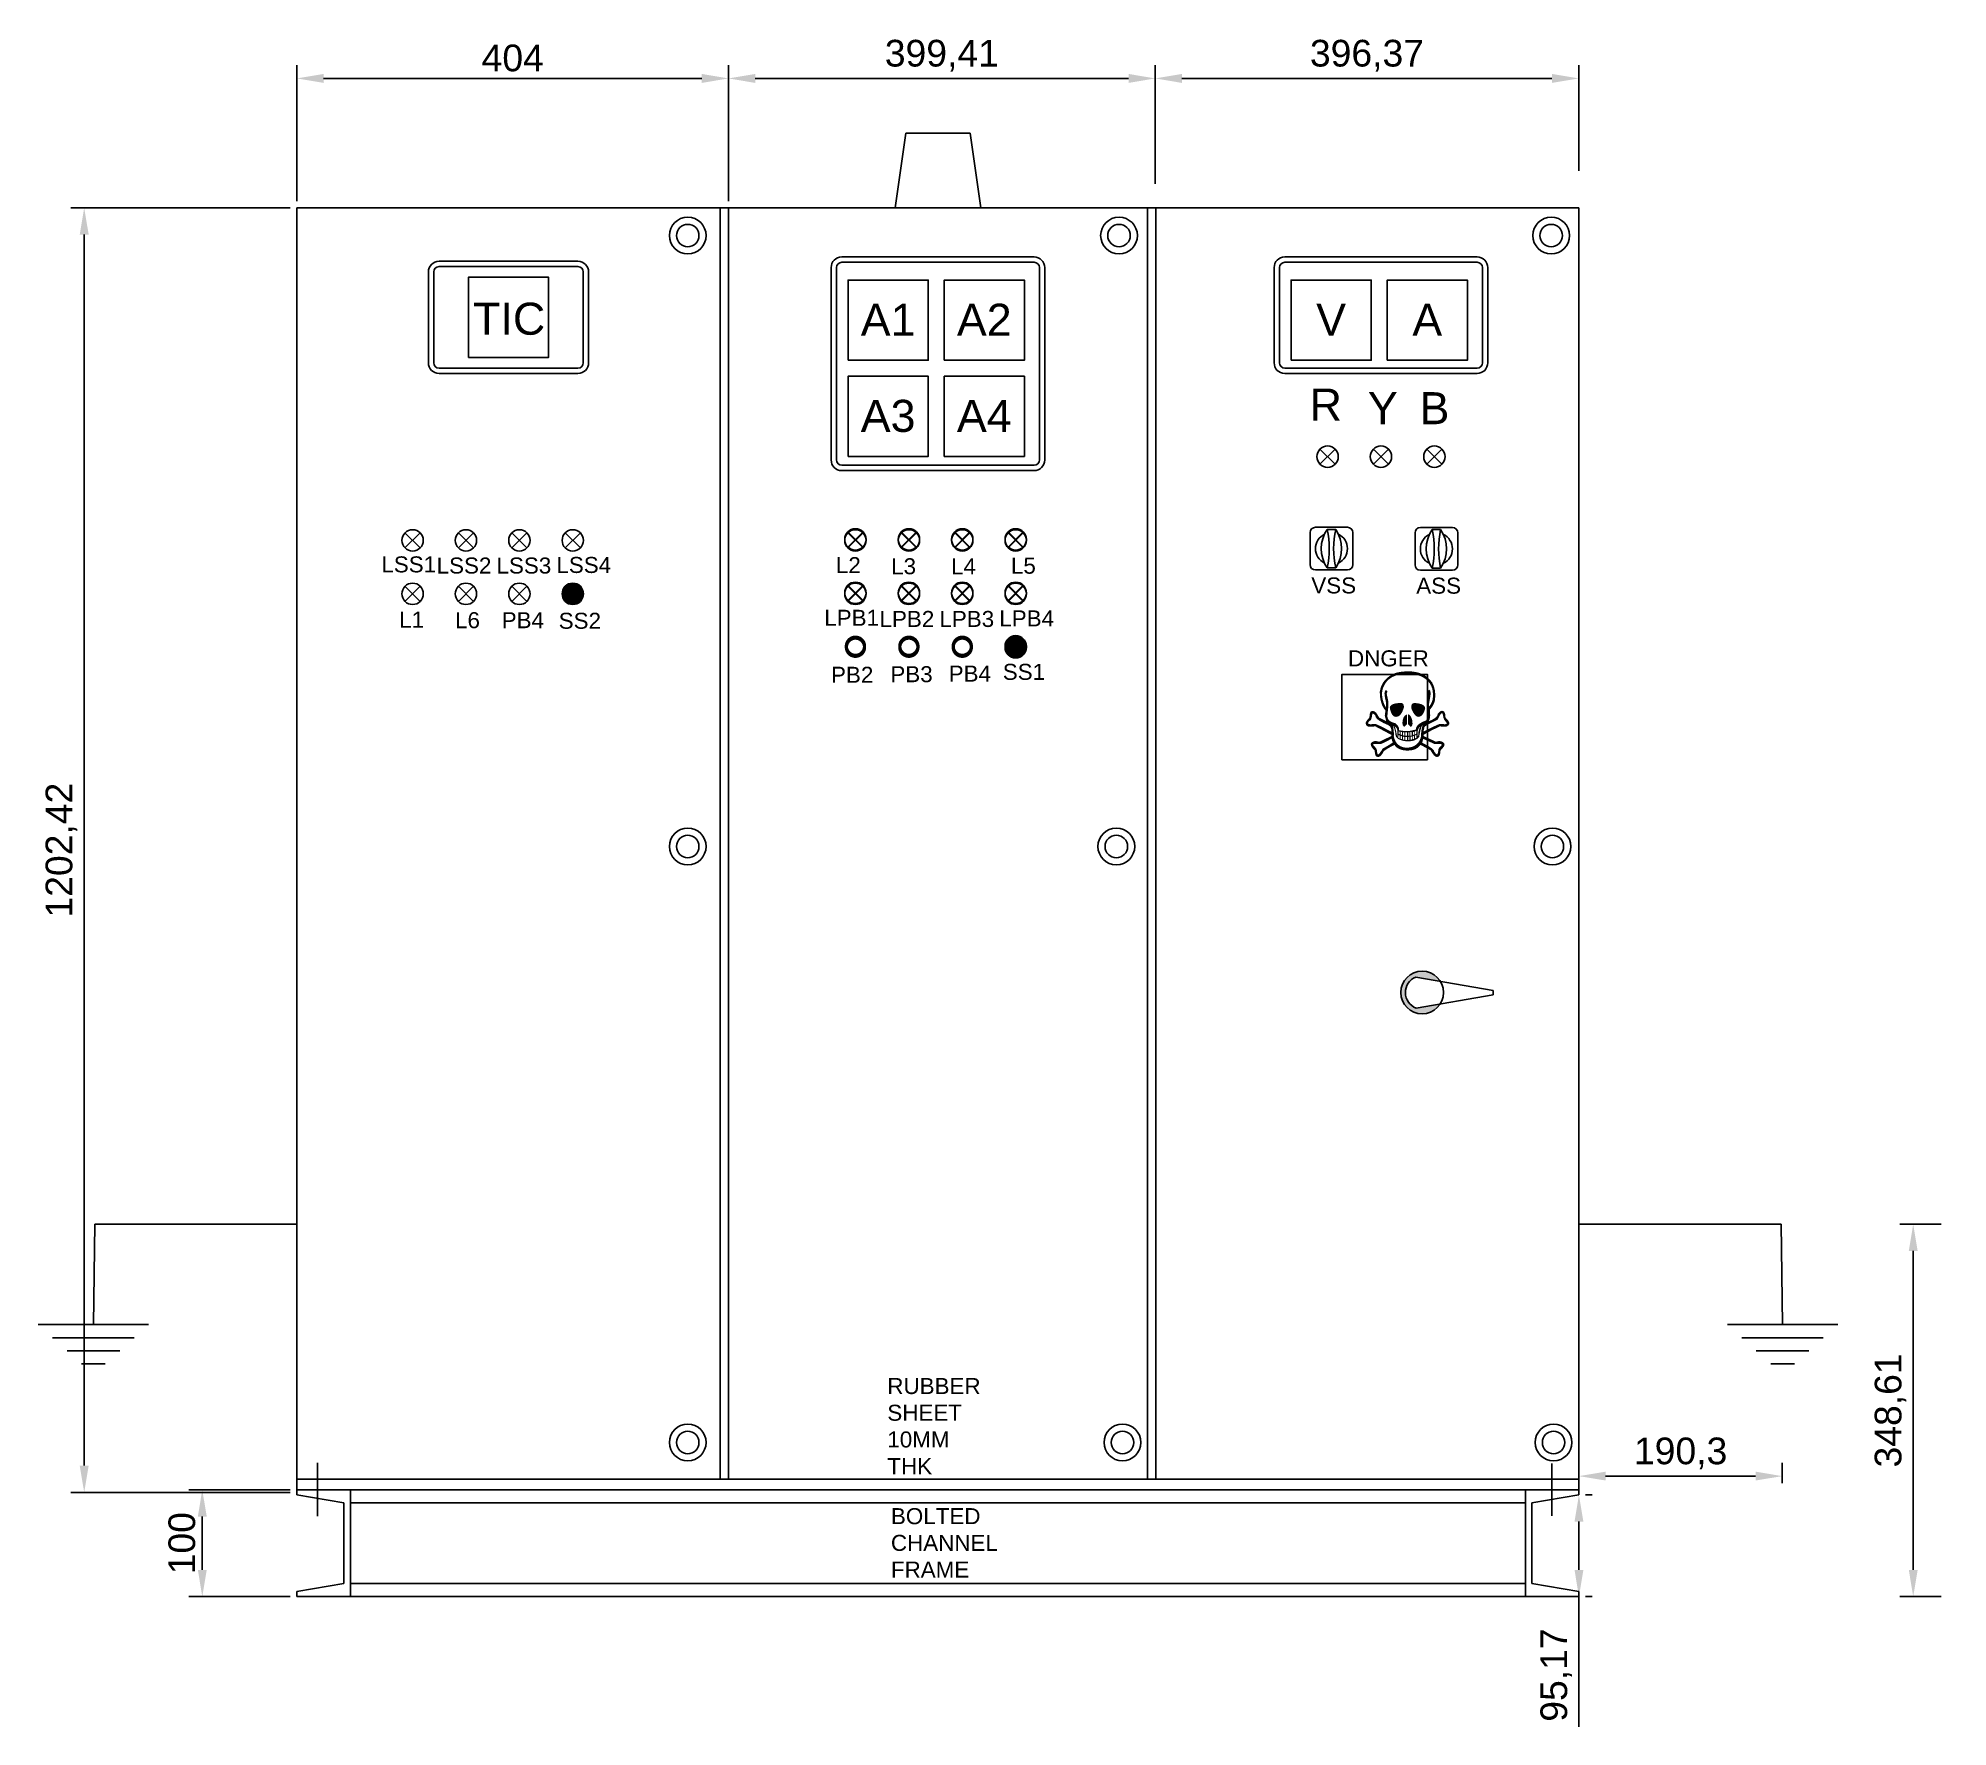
# Model space of a CAD drawing. Header units: millimetres. Extents: x 2519 to 4306, y -76 to 1504.
import ezdxf

# ---------------------------------------------------------------- set-up
doc = ezdxf.new("R2010")
doc.units = ezdxf.units.MM
doc.styles.get("Standard").update_dxf_attribs({"font": 'arial.ttf'})
doc.dimstyles.new('ISO-25', dxfattribs={"dimscale": 10, "dimtxt": 2.5, "dimasz": 2.5, "dimexe": 1.25, "dimexo": 0.625, "dimtad": 1, "dimtxsty": 'Standard', "dimcen": 2.5, "dimadec": 0, "dimazin": 0, "dimtfac": 1, "dimtmove": 0, "dimatfit": 3, "dimfxl": 1, "dimarcsym": 0})

# ---------------------------------------------------------------- blocks, each defined once
blk = doc.blocks.new('*U1')
for p, q in [((-7.1, -7.1), (7.1, 7.1)), ((7.1, -7.1), (-7.1, 7.1))]:
    blk.add_line(p, q)
blk.add_circle((0, 0), 10)
blk = doc.blocks.new('*U2')
at = {"color": 0, "linetype": 'ByBlock', "lineweight": -2, "transparency": 16777216}
for p in [(0, 50), (50, 50), (100, 50), (150, 50), (0, 0), (50, 0), (100, 0), (150, 0)]:
    blk.add_blockref('*U1', p, dxfattribs=at)
blk = doc.blocks.new('*U6')
at = {"const_width": 3}
blk.add_lwpolyline([(-8.5, 0, 1), (8.5, 0, 1)], format="xyb", close=True, dxfattribs=at)
blk = doc.blocks.new('*U4')
for p, q in [((-7.1, -7.1), (7.1, 7.1)), ((7.1, -7.1), (-7.1, 7.1))]:
    blk.add_line(p, q)
blk.add_circle((0, 0), 10)
blk = doc.blocks.new('*U5')
at = {"color": 0, "linetype": 'ByBlock', "lineweight": -2, "transparency": 16777216}
for name, p in [('*U4', (0, 100)), ('*U4', (50, 100)), ('*U4', (100, 100)), ('*U4', (150, 100)), ('*U4', (0, 50)), ('*U4', (50, 50)), ('*U4', (100, 50)), ('*U4', (150, 50)), ('*U6', (0, 0)), ('*U6', (50, 0)), ('*U6', (100, 0)), ('*U4', (150, 0))]:
    blk.add_blockref(name, p, dxfattribs=at)
blk = doc.blocks.new('*U10')
at = {"const_width": 3}
blk.add_lwpolyline([(-8.5, 0, 1), (8.5, 0, 1)], format="xyb", close=True, dxfattribs=at)
blk = doc.blocks.new('*U8')
for p, q in [((-7.1, -7.1), (7.1, 7.1)), ((7.1, -7.1), (-7.1, 7.1))]:
    blk.add_line(p, q)
blk.add_circle((0, 0), 10)
blk = doc.blocks.new('*U9')
at = {"color": 0, "linetype": 'ByBlock', "lineweight": -2, "transparency": 16777216}
for name, p in [('*U8', (0, 100)), ('*U8', (50, 100)), ('*U8', (100, 100)), ('*U8', (150, 100)), ('*U8', (0, 50)), ('*U8', (50, 50)), ('*U8', (100, 50)), ('*U8', (150, 50)), ('*U10', (0, 0)), ('*U10', (50, 0)), ('*U10', (100, 0)), ('*U8', (150, 0))]:
    blk.add_blockref(name, p, dxfattribs=at)
blk = doc.blocks.new('*U11')
for p, q in [((-7.1, -7.1), (7.1, 7.1)), ((7.1, -7.1), (-7.1, 7.1))]:
    blk.add_line(p, q)
blk.add_circle((0, 0), 10)
blk = doc.blocks.new('*U12')
at = {"color": 0, "linetype": 'ByBlock', "lineweight": -2, "transparency": 16777216}
for p in [(0, 0), (50, 0), (100, 0)]:
    blk.add_blockref('*U11', p, dxfattribs=at)
blk = doc.blocks.new('*U14')
for p, q in [((0, 100), (0, 0)), ((0, 100), (50, 100)), ((50, 95.2), (6, 87.8)), ((50, 95.2), (50, 100)), ((6, 87.8), (6, 12.2)), ((0, 0), (50, 0)), ((50, 4.8), (6, 12.2)), ((50, 4.8), (50, 0))]:
    blk.add_line(p, q)
blk = doc.blocks.new('*D16')
at = {"color": 0, "lineweight": -2, "transparency": 16777216}
for p, q in [((2761.1, 1351.9), (2761.1, 1479.3)), ((2786.1, 1466.8), (3140.1, 1466.8)), ((3165.1, 1351.9), (3165.1, 1479.3))]:
    blk.add_line(p, q, dxfattribs=at)
at = {"color": 0, "transparency": 16777216}
for points in [[(2786.1, 1471), (2786.1, 1462.6), (2761.1, 1466.8)], [(3140.1, 1471), (3140.1, 1462.6), (3165.1, 1466.8)]]:
    blk.add_solid(points, dxfattribs=at)
at = {"layer": 'Defpoints', "color": 0, "transparency": 16777216}
for p in [(3165.1, 1466.8), (2761.1, 1345.6), (3165.1, 1345.6)]:
    blk.add_point(p, dxfattribs=at)
at = {"color": 0, "transparency": 16777216, "insert": (2963.1, 1485.8), "char_height": 25, "attachment_point": 5}
blk.add_mtext('404', dxfattribs=at)
blk = doc.blocks.new('*D17')
at = {"color": 0, "lineweight": -2, "transparency": 16777216}
for p, q in [((3165.1, 1351.9), (3165.1, 1479.3)), ((3190.1, 1466.8), (3539.5, 1466.8)), ((3564.5, 1368.1), (3564.5, 1479.3))]:
    blk.add_line(p, q, dxfattribs=at)
at = {"color": 0, "transparency": 16777216}
for points in [[(3190.1, 1471), (3190.1, 1462.6), (3165.1, 1466.8)], [(3539.5, 1471), (3539.5, 1462.6), (3564.5, 1466.8)]]:
    blk.add_solid(points, dxfattribs=at)
at = {"layer": 'Defpoints', "color": 0, "transparency": 16777216}
for p in [(3564.5, 1466.8), (3564.5, 1361.8), (3165.1, 1345.6)]:
    blk.add_point(p, dxfattribs=at)
at = {"color": 0, "transparency": 16777216, "insert": (3364.8, 1488.1), "char_height": 25, "attachment_point": 5}
blk.add_mtext('399,41', dxfattribs=at)
blk = doc.blocks.new('*D18')
at = {"color": 0, "lineweight": -2, "transparency": 16777216}
for p, q in [((3564.5, 1368.1), (3564.5, 1479.3)), ((3589.5, 1466.8), (3935.9, 1466.8)), ((3960.9, 1380.4), (3960.9, 1479.3))]:
    blk.add_line(p, q, dxfattribs=at)
at = {"color": 0, "transparency": 16777216}
for points in [[(3589.5, 1471), (3589.5, 1462.6), (3564.5, 1466.8)], [(3935.9, 1471), (3935.9, 1462.6), (3960.9, 1466.8)]]:
    blk.add_solid(points, dxfattribs=at)
at = {"layer": 'Defpoints', "color": 0, "transparency": 16777216}
for p in [(3960.9, 1466.8), (3564.5, 1361.8), (3960.9, 1374.2)]:
    blk.add_point(p, dxfattribs=at)
at = {"color": 0, "transparency": 16777216, "insert": (3762.7, 1488.1), "char_height": 25, "attachment_point": 5}
blk.add_mtext('396,37', dxfattribs=at)
blk = doc.blocks.new('*D19')
at = {"color": 0, "lineweight": -2, "transparency": 16777216}
for p, q in [((2754.9, 145.6), (2660, 145.6)), ((2672.5, 120.6), (2672.5, 70.6)), ((2754.9, 45.6), (2660, 45.6))]:
    blk.add_line(p, q, dxfattribs=at)
at = {"color": 0, "transparency": 16777216}
for points in [[(2668.4, 120.6), (2676.7, 120.6), (2672.5, 145.6)], [(2668.4, 70.6), (2676.7, 70.6), (2672.5, 45.6)]]:
    blk.add_solid(points, dxfattribs=at)
at = {"layer": 'Defpoints', "color": 0, "transparency": 16777216}
for p in [(2761.1, 145.6), (2672.5, 45.6), (2761.1, 45.6)]:
    blk.add_point(p, dxfattribs=at)
at = {"color": 0, "transparency": 16777216, "insert": (2653.5, 95.6), "char_height": 25, "attachment_point": 5, "rotation": 90}
blk.add_mtext('100', dxfattribs=at)
blk = doc.blocks.new('*D20')
at = {"color": 0, "lineweight": -2, "transparency": 16777216}
for p, q in [((3967.4, 140.8), (3973.6, 140.8)), ((3961.1, 115.8), (3961.1, 70.6)), ((3961.1, 45.6), (3961.1, -76.3)), ((3967.4, 45.6), (3973.6, 45.6))]:
    blk.add_line(p, q, dxfattribs=at)
at = {"color": 0, "transparency": 16777216}
for points in [[(3957, 115.8), (3965.3, 115.8), (3961.1, 140.8)], [(3957, 70.6), (3965.3, 70.6), (3961.1, 45.6)]]:
    blk.add_solid(points, dxfattribs=at)
at = {"layer": 'Defpoints', "color": 0, "transparency": 16777216}
for p in [(3961.1, 140.8), (3961.1, 45.6), (3961.1, 45.6)]:
    blk.add_point(p, dxfattribs=at)
at = {"color": 0, "transparency": 16777216, "insert": (3939.9, -27.8), "char_height": 25, "attachment_point": 5, "rotation": 90}
blk.add_mtext('95,17', dxfattribs=at)
blk = doc.blocks.new('*D21')
at = {"color": 0, "lineweight": -2, "transparency": 16777216}
for p, q in [((3961.1, 151.9), (3961.1, 170.9)), ((4151.4, 151.9), (4151.4, 170.9)), ((3986.1, 158.4), (4126.4, 158.4))]:
    blk.add_line(p, q, dxfattribs=at)
at = {"color": 0, "transparency": 16777216}
for points in [[(3986.1, 162.6), (3986.1, 154.3), (3961.1, 158.4)], [(4126.4, 162.6), (4126.4, 154.3), (4151.4, 158.4)]]:
    blk.add_solid(points, dxfattribs=at)
at = {"layer": 'Defpoints', "color": 0, "transparency": 16777216}
for p in [(3961.1, 145.6), (4151.4, 158.4), (4151.4, 145.6)]:
    blk.add_point(p, dxfattribs=at)
at = {"color": 0, "transparency": 16777216, "insert": (4056.3, 179.7), "char_height": 25, "attachment_point": 5}
blk.add_mtext('190,3', dxfattribs=at)
blk = doc.blocks.new('*D22')
at = {"color": 0, "lineweight": -2, "transparency": 16777216}
for p, q in [((4300.1, 394.2), (4261.5, 394.2)), ((4274, 369.2), (4274, 70.6)), ((4300.1, 45.6), (4261.5, 45.6))]:
    blk.add_line(p, q, dxfattribs=at)
at = {"color": 0, "transparency": 16777216}
for points in [[(4269.9, 369.2), (4278.2, 369.2), (4274, 394.2)], [(4269.9, 70.6), (4278.2, 70.6), (4274, 45.6)]]:
    blk.add_solid(points, dxfattribs=at)
at = {"layer": 'Defpoints', "color": 0, "transparency": 16777216}
for p in [(4306.4, 394.2), (4274, 45.6), (4306.4, 45.6)]:
    blk.add_point(p, dxfattribs=at)
at = {"color": 0, "transparency": 16777216, "insert": (4252.8, 219.9), "char_height": 25, "attachment_point": 5, "rotation": 90}
blk.add_mtext('348,61', dxfattribs=at)
blk = doc.blocks.new('*D23')
at = {"color": 0, "lineweight": -2, "transparency": 16777216}
for p, q in [((2754.9, 1345.6), (2549.5, 1345.6)), ((2562, 1320.6), (2562, 168.2)), ((2754.9, 143.2), (2549.5, 143.2))]:
    blk.add_line(p, q, dxfattribs=at)
at = {"color": 0, "transparency": 16777216}
for points in [[(2557.8, 1320.6), (2566.2, 1320.6), (2562, 1345.6)], [(2557.8, 168.2), (2566.2, 168.2), (2562, 143.2)]]:
    blk.add_solid(points, dxfattribs=at)
at = {"layer": 'Defpoints', "color": 0, "transparency": 16777216}
for p in [(2761.1, 1345.6), (2562, 143.2), (2761.1, 143.2)]:
    blk.add_point(p, dxfattribs=at)
at = {"color": 0, "transparency": 16777216, "insert": (2540.7, 744.4), "char_height": 25, "attachment_point": 5, "rotation": 90}
blk.add_mtext('1202,42', dxfattribs=at)

msp = doc.modelspace()

# ---------------------------------------------------------------- hatches: boundary and pattern name
h = msp.add_hatch(color=256)
h.dxf.hatch_style = 1
h.paths.add_polyline_path([(3029.345, 984.329, 0.19891237), (3026.416, 991.4), (3019.345, 984.329), (3026.416, 977.258, 0.19891237)])
h.paths.add_polyline_path([(3026.416, 991.4, 0.41421356), (3012.274, 991.4), (3019.345, 984.329)])
h.paths.add_polyline_path([(3019.345, 984.329), (3012.274, 991.4, 0.19891237), (3009.345, 984.329, 0.19891237), (3012.274, 977.258)])
h.paths.add_polyline_path([(3019.345, 984.329), (3012.274, 977.258, 0.41421356), (3026.416, 977.258)])
h = msp.add_hatch(color=256)
h.dxf.hatch_style = 1
h.paths.add_polyline_path([(3443.917, 934.329, 0.19891237), (3440.988, 941.4), (3433.917, 934.329), (3440.988, 927.258, 0.19891237)])
h.paths.add_polyline_path([(3440.988, 941.4, 0.41421356), (3426.846, 941.4), (3433.917, 934.329)])
h.paths.add_polyline_path([(3433.917, 934.329), (3426.846, 941.4, 0.19891237), (3423.917, 934.329, 0.19891237), (3426.846, 927.258)])
h.paths.add_polyline_path([(3433.917, 934.329), (3426.846, 927.258, 0.41421356), (3440.988, 927.258)])
h = msp.add_hatch(color=256)
h.dxf.hatch_style = 1
h.paths.add_polyline_path([(3831.392, 621.585, 0.75712998), (3794.335, 611.141, 0.75072909), (3831.219, 600.421), (3808.745, 596.531, -0.67720792), (3808.314, 625.579)])

# ---------------------------------------------------------------- linework, layer by layer
for p, q in [((3331.141, 1415.601), (3321.141, 1345.601)), ((3361.141, 1415.601), (3331.141, 1415.601)), ((3361.141, 1415.601), (3391.141, 1415.601)), ((3391.141, 1415.601), (3401.141, 1345.601)), ((3961.141, 1345.601), (2761.141, 1345.601)), ((2761.141, 1345.601), (2761.141, 145.601)), ((3157.141, 1345.601), (3157.141, 155.601)), ((3165.141, 1345.601), (3165.141, 155.601)), ((3321.141, 1345.601), (3361.141, 1345.601)), ((3361.141, 1345.601), (3401.141, 1345.601)), ((3557.141, 1345.601), (3557.141, 155.601)), ((3565.141, 1345.601), (3565.141, 155.601)), ((3961.141, 145.601), (3961.141, 1345.601)), ((3729.475, 1044.641), (3725.475, 1044.641)), ((3729.475, 1044.641), (3733.475, 1044.641)), ((3827.691, 1044.408), (3823.691, 1044.408)), ((3827.691, 1044.408), (3831.691, 1044.408)), ((3729.475, 1008.641), (3725.475, 1008.641)), ((3729.475, 1008.641), (3733.475, 1008.641)), ((3827.691, 1008.408), (3823.691, 1008.408)), ((3827.691, 1008.408), (3831.691, 1008.408)), ((3808.314, 625.579), (3880.726, 613.046)), ((3808.745, 596.531), (3880.726, 608.99)), ((3880.726, 608.99), (3880.726, 613.046)), ((2571.937, 394.216), (2570.588, 300.195)), ((2761.141, 394.216), (2571.937, 394.216)), ((3961.141, 394.216), (4150.346, 394.216)), ((4150.346, 394.216), (4151.695, 300.195)), ((2570.588, 300.195), (2518.927, 300.195)), ((2570.588, 287.957), (2532.451, 287.957)), ((2570.588, 300.195), (2622.248, 300.195)), ((2570.588, 287.957), (2608.724, 287.957)), ((4151.695, 300.195), (4100.035, 300.195)), ((4151.695, 287.957), (4113.559, 287.957)), ((4151.695, 300.195), (4203.356, 300.195)), ((4151.695, 287.957), (4189.832, 287.957)), ((2570.588, 275.72), (2545.975, 275.72)), ((2570.588, 275.72), (2595.2, 275.72)), ((4151.695, 275.72), (4127.083, 275.72)), ((4151.695, 275.72), (4176.308, 275.72)), ((2570.588, 263.482), (2559.499, 263.482)), ((2570.588, 263.482), (2581.676, 263.482)), ((4151.695, 263.482), (4140.607, 263.482)), ((4151.695, 263.482), (4162.784, 263.482)), ((2780.504, 170.848), (2780.504, 120.77)), ((3935.675, 170.107), (3935.675, 121.135)), ((2761.141, 155.601), (3961.141, 155.601)), ((2761.141, 145.601), (3961.141, 145.601)), ((2811.141, 133.434), (3911.141, 133.434)), ((2811.141, 57.768), (3911.141, 57.768)), ((2811.141, 45.601), (3911.141, 45.601))]:
    msp.add_line(p, q)
for points in [[(2894.141, 1190.601), (3024.141, 1190.601, 0.41421356), (3034.141, 1200.601), (3034.141, 1285.601, 0.41421356), (3024.141, 1295.601), (2894.141, 1295.601, 0.41421356), (2884.141, 1285.601), (2884.141, 1200.601, 0.41421356)], [(2894.141, 1195.601), (3024.141, 1195.601, 0.41421356), (3029.141, 1200.601), (3029.141, 1285.601, 0.41421356), (3024.141, 1290.601), (2894.141, 1290.601, 0.41421356), (2889.141, 1285.601), (2889.141, 1200.601, 0.41421356)], [(3271.141, 1099.696), (3451.141, 1099.696, 0.41421356), (3461.141, 1109.696), (3461.141, 1289.696, 0.41421356), (3451.141, 1299.696), (3271.141, 1299.696, 0.41421356), (3261.141, 1289.696), (3261.141, 1109.696, 0.41421356)], [(3271.141, 1104.696), (3451.141, 1104.696, 0.41421356), (3456.141, 1109.696), (3456.141, 1289.696, 0.41421356), (3451.141, 1294.696), (3271.141, 1294.696, 0.41421356), (3266.141, 1289.696), (3266.141, 1109.696, 0.41421356)], [(3685.813, 1190.601), (3865.813, 1190.601, 0.41421356), (3875.813, 1200.601), (3875.813, 1289.696, 0.41421356), (3865.813, 1299.696), (3685.813, 1299.696, 0.41421356), (3675.813, 1289.696), (3675.813, 1200.601, 0.41421356)], [(3685.813, 1195.601), (3865.813, 1195.601, 0.41421356), (3870.813, 1200.601), (3870.813, 1289.696, 0.41421356), (3865.813, 1294.696), (3685.813, 1294.696, 0.41421356), (3680.813, 1289.696), (3680.813, 1200.601, 0.41421356)], [(3714.475, 1006.641), (3744.475, 1006.641, 0.41421356), (3749.475, 1011.641), (3749.475, 1041.641, 0.41421356), (3744.475, 1046.641), (3714.475, 1046.641, 0.41421356), (3709.475, 1041.641), (3709.475, 1011.641, 0.41421356)], [(3812.691, 1006.408), (3842.691, 1006.408, 0.41421356), (3847.691, 1011.408), (3847.691, 1041.408, 0.41421356), (3842.691, 1046.408), (3812.691, 1046.408, 0.41421356), (3807.691, 1041.408), (3807.691, 1011.408, 0.41421356)]]:
    msp.add_lwpolyline(points, format="xyb", close=True)
for points in [[(2921.641, 1205.601), (2996.641, 1205.601), (2996.641, 1280.601), (2921.641, 1280.601)], [(3277.003, 1202.957), (3352.003, 1202.957), (3352.003, 1277.957), (3277.003, 1277.957)], [(3367.003, 1202.957), (3442.003, 1202.957), (3442.003, 1277.957), (3367.003, 1277.957)], [(3691.675, 1202.957), (3766.675, 1202.957), (3766.675, 1277.957), (3691.675, 1277.957)], [(3781.675, 1202.957), (3856.675, 1202.957), (3856.675, 1277.957), (3781.675, 1277.957)], [(3277.003, 1112.957), (3352.003, 1112.957), (3352.003, 1187.957), (3277.003, 1187.957)], [(3367.003, 1112.957), (3442.003, 1112.957), (3442.003, 1187.957), (3367.003, 1187.957)], [(3739.245, 828.951), (3819.245, 828.951), (3819.245, 908.951), (3739.245, 908.951)]]:
    msp.add_lwpolyline(points, close=True)
for centre, radius in [((3126.912, 1319.662), 17.211), ((3126.912, 1319.662), 10.55), ((3530.632, 1319.662), 17.211), ((3530.632, 1319.662), 10.55), ((3935.224, 1319.662), 17.211), ((3935.224, 1319.662), 10.55), ((3126.912, 747.874), 17.211), ((3126.912, 747.874), 10.55), ((3528.119, 747.874), 17.211), ((3528.119, 747.874), 10.55), ((3936.276, 747.874), 17.211), ((3936.276, 747.874), 10.55), ((3814.335, 611.141), 20), ((3126.912, 189.962), 17.211), ((3126.912, 189.962), 10.55), ((3533.786, 189.962), 17.211), ((3533.786, 189.962), 10.55), ((3937.411, 189.962), 17.211), ((3937.411, 189.962), 10.55)]:
    msp.add_circle(centre, radius)
for centre, radius, start, end in [((3729.475, 1026.641), 15, 115.890408, 244.109592), ((3752.026, 1026.641), 32.077, 145.865137, 214.134863), ((3644.827, 1026.641), 82.632, 347.418259, 12.581741), ((3814.123, 1026.641), 82.632, 167.418259, 192.581741), ((3706.924, 1026.641), 32.077, 325.865137, 34.134863), ((3729.475, 1026.641), 15, 295.890408, 64.109592), ((3827.691, 1026.408), 15, 115.890408, 244.109592), ((3850.242, 1026.408), 32.077, 145.865137, 214.134863), ((3743.043, 1026.408), 82.632, 347.418259, 12.581741), ((3912.339, 1026.408), 82.632, 167.418259, 192.581741), ((3805.14, 1026.408), 32.077, 325.865137, 34.134863), ((3827.691, 1026.408), 15, 295.890408, 64.109592), ((3814.335, 611.141), 15.643, 112.638623, 249.063298)]:
    msp.add_arc(centre, radius, start, end)

# ---------------------------------------------------------------- block references
for name, p in [('*U12', (3725.813, 1112.73)), ('*U2', (2869.345, 984.329)), ('*U9', (3283.917, 935.261)), ('*U5', (3283.917, 934.329)), ('*U14', (3911.141, 45.601))]:
    msp.add_blockref(name, p)
at = {"xscale": -1}
msp.add_blockref('*U14', (2811.141, 45.601), dxfattribs=at)

# ---------------------------------------------------------------- texts
at = {"attachment_point": 1}
for s, width, insert, char_height in [('TIC', 63.32529, (2926.059, 1256.875), 30), ('A1', 63.32529, (3288.858, 1255.92), 30), ('A2', 63.32529, (3378.858, 1255.92), 30), (' V', 63.32529, (3703.529, 1255.92), 30), (' A', 63.32529, (3793.529, 1255.92), 30), ('A3', 63.32529, (3288.858, 1165.92), 30), ('A4', 63.32529, (3378.858, 1165.92), 30), (' R', 63.32529, (3697.411, 1176.439), 30), (' Y', 63.32529, (3751.925, 1173.105), 30), (' B', 63.32529, (3800.32, 1173.105), 30), ('LSS1', 50.9291, (2840.136, 1019.386), 15), ('LSS4', 50.9291, (3003.981, 1018.847), 15), ('L2', 50.9291, (3265.602, 1018.709), 15), ('LSS2', 50.9291, (2891.877, 1018.309), 15), ('LSS3', 50.9291, (2947.929, 1018.309), 15), ('L3', 50.9291, (3317.342, 1017.632), 15), ('L4', 50.9291, (3373.394, 1017.632), 15), ('L5', 50.9291, (3429.446, 1018.171), 15), ('VSS', 50.9291, (3710.617, 999.69), 15), ('ASS', 50.9291, (3808.833, 999.458), 15), ('L1', 50.9291, (2856.844, 967.688), 15), ('L6', 50.9291, (2909.123, 967.149), 15), ('PB4', 50.9291, (2952.779, 967.149), 15), ('SS2', 50.9291, (3006.136, 966.611), 15), ('LPB1', 50.9291, (3254.707, 969.386), 15), ('LPB2', 50.9291, (3306.448, 968.309), 15), ('LPB3', 50.9291, (3362.5, 968.309), 15), ('LPB4', 50.9291, (3418.552, 968.847), 15), ('DNGER', 50.9291, (3744.953, 931.436), 15), ('PB2', 50.9291, (3261.03, 916.05), 15), ('PB3', 50.9291, (3316.589, 916.603), 15), ('PB4', 50.9291, (3371.177, 917.149), 15), ('SS1', 50.9291, (3421.801, 918.795), 15), ('{\\fWingdings|b0|i0|c2|p2;\\H5.33333x;N}', 50.9291, (3755.383, 911.604), 15), ('RUBBER SHEET 10MM THK', 50.9291, (3313.75, 250.252), 15), ('BOLTED CHANNEL FRAME', 50.9291, (3317.107, 128.436), 15)]:
    msp.add_mtext_dynamic_manual_height_columns(s, width=width, gutter_width=12.5, heights=[0], dxfattribs=dict(at, insert=insert, char_height=char_height))

# ---------------------------------------------------------------- dimensions: what is measured, and where the dimension line sits
for base, p1, p2, picture, middle in [((3165.141, 1466.785), (2761.141, 1345.601), (3165.141, 1345.601), '*D16', (2963.141, 1485.799)), ((4151.445, 158.42), (3961.141, 145.601), (4151.445, 145.601), '*D21', (4056.293, 179.693))]:
    dim = msp.add_linear_dim(base=base, p1=p1, p2=p2, dimstyle='ISO-25')
    dim.commit()
    dim.dimension.update_dxf_attribs({"geometry": picture, "text_midpoint": middle})
for base, p1, p2, picture, middle in [((3564.55, 1466.785), (3165.141, 1345.601), (3564.55, 1361.842), '*D17', (3364.846, 1488.058)), ((3960.924, 1466.785), (3564.55, 1361.842), (3960.924, 1374.158), '*D18', (3762.737, 1488.058))]:
    dim = msp.add_linear_dim(base=base, p1=p1, p2=p2, dimstyle='ISO-25', override={"dimtmove": 1})
    dim.commit()
    dim.dimension.update_dxf_attribs({"geometry": picture, "text_midpoint": middle})
for base, p1, p2, picture, middle in [((2561.996, 143.184), (2761.141, 1345.601), (2761.141, 143.184), '*D23', (2540.722, 744.393)), ((4274.0255, 45.6009), (4306.3988, 394.2158), (4306.3988, 45.6009), '*D22', (4252.7517, 219.9084)), ((2672.531, 45.601), (2761.141, 145.601), (2761.141, 45.601), '*D19', (2653.516, 95.601)), ((3961.141, 45.601), (3961.141, 140.768), (3961.141, 45.601), '*D20', (3939.868, -27.83))]:
    dim = msp.add_linear_dim(base=base, p1=p1, p2=p2, angle=90, dimstyle='ISO-25')
    dim.commit()
    dim.dimension.update_dxf_attribs({"geometry": picture, "text_midpoint": middle})

doc.saveas('drawing.dxf')
